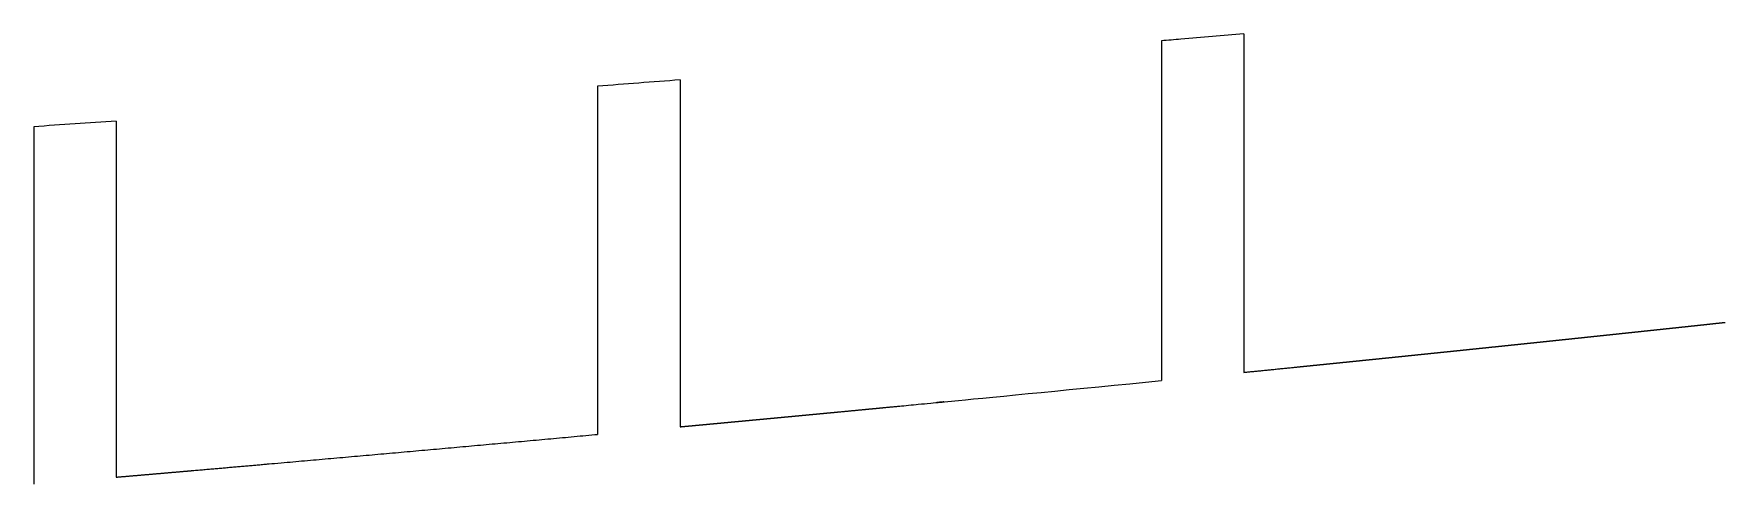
# Model space of a CAD drawing. Header units: metres. Extents: x 0 to 2032, y 0 to 115.
# Drawn here: x 1573.1 to 1651.1, y 19.5 to 40.2 of the extents above; entities that cross this region are included whole.
import ezdxf

# ---------------------------------------------------------------- set-up
doc = ezdxf.new("R2010")
doc.units = ezdxf.units.M

msp = doc.modelspace()

# ---------------------------------------------------------------- linework, layer by layer
for p, q in [((1625.1, 39.923), (1625.1, 24.25)), ((1628.9, 40.249), (1628.9, 24.629)), ((1599.1, 37.832), (1599.1, 21.768)), ((1602.9, 38.123), (1602.9, 22.119)), ((1573.1, 35.963), (1573.1, 19.471)), ((1576.9, 36.223), (1576.9, 19.796))]:
    msp.add_line(p, q)
for points, degree, knots in [([(1628.9, 40.249), (1627.933, 40.165), (1626.667, 40.057), (1625.4, 39.949), (1625.1, 39.923)], 3, [0, 0, 0, 0, 0.763172, 1, 1, 1, 1]), ([(1628.9, 24.629), (1628.925, 24.632), (1628.951, 24.634), (1628.976, 24.637), (1629.001, 24.64), (1629.026, 24.642), (1629.052, 24.645), (1629.077, 24.647), (1629.133, 24.653), (1629.164, 24.656), (1629.195, 24.659), (1629.226, 24.662), (1629.257, 24.665), (1629.288, 24.668), (1629.319, 24.671), (1629.382, 24.678), (1629.412, 24.681), (1629.442, 24.684), (1629.471, 24.687), (1629.501, 24.69), (1629.534, 24.693), (1629.573, 24.697), (1629.642, 24.704), (1629.664, 24.706), (1629.687, 24.708), (1629.709, 24.711), (1629.732, 24.713), (1629.754, 24.715), (1629.777, 24.718), (1629.858, 24.726), (1629.888, 24.729), (1629.908, 24.731), (1629.929, 24.733), (1629.956, 24.736), (1629.99, 24.739), (1630.024, 24.742), (1630.086, 24.749), (1630.125, 24.753), (1630.164, 24.757), (1630.204, 24.761), (1630.243, 24.765), (1630.282, 24.768), (1630.322, 24.772), (1630.409, 24.781), (1630.456, 24.786), (1630.504, 24.791), (1630.552, 24.796), (1630.6, 24.8), (1630.647, 24.805), (1630.695, 24.81), (1630.765, 24.817), (1630.788, 24.819), (1630.81, 24.822), (1630.833, 24.824), (1630.855, 24.826), (1630.878, 24.829), (1630.9, 24.831), (1630.942, 24.835), (1630.962, 24.837), (1630.981, 24.839), (1631.001, 24.841), (1631.021, 24.843), (1631.04, 24.845), (1631.06, 24.847), (1631.099, 24.851), (1631.119, 24.853), (1631.139, 24.855), (1631.158, 24.857), (1631.178, 24.859), (1631.197, 24.861), (1631.217, 24.863), (1631.292, 24.87), (1631.317, 24.873), (1631.34, 24.875), (1631.375, 24.879), (1631.425, 24.884), (1631.481, 24.89), (1631.525, 24.894), (1631.542, 24.896), (1631.583, 24.9), (1631.635, 24.905), (1631.686, 24.91), (1631.73, 24.915), (1631.766, 24.918), (1631.794, 24.921), (1631.842, 24.926), (1631.865, 24.928), (1631.887, 24.931), (1631.91, 24.933), (1631.932, 24.935), (1631.955, 24.937), (1631.977, 24.94), (1632.03, 24.945), (1632.061, 24.948), (1632.092, 24.951), (1632.123, 24.955), (1632.154, 24.958), (1632.184, 24.961), (1632.215, 24.964), (1632.28, 24.97), (1632.313, 24.974), (1632.347, 24.977), (1632.38, 24.981), (1632.414, 24.984), (1632.448, 24.988), (1632.481, 24.991), (1632.535, 24.996), (1632.554, 24.998), (1632.574, 25), (1632.593, 25.002), (1632.613, 25.004), (1632.633, 25.006), (1632.652, 25.008), (1632.71, 25.014), (1632.733, 25.016), (1632.756, 25.019), (1632.787, 25.022), (1632.829, 25.026), (1632.876, 25.031), (1632.919, 25.035), (1632.971, 25.041), (1633.002, 25.044), (1633.033, 25.047), (1633.064, 25.05), (1633.095, 25.053), (1633.125, 25.056), (1633.156, 25.059), (1633.209, 25.065), (1633.232, 25.067), (1633.254, 25.069), (1633.276, 25.072), (1633.299, 25.074), (1633.321, 25.076), (1633.344, 25.079), (1633.404, 25.085), (1633.427, 25.087), (1633.45, 25.089), (1633.481, 25.093), (1633.523, 25.097), (1633.57, 25.102), (1633.613, 25.106), (1633.665, 25.111), (1633.696, 25.114), (1633.727, 25.118), (1633.758, 25.121), (1633.788, 25.124), (1633.819, 25.127), (1633.85, 25.13), (1633.897, 25.135), (1633.914, 25.137), (1633.931, 25.138), (1633.948, 25.14), (1633.965, 25.142), (1633.981, 25.144), (1633.998, 25.145), (1634.043, 25.15), (1634.071, 25.153), (1634.099, 25.156), (1634.127, 25.158), (1634.155, 25.161), (1634.183, 25.164), (1634.211, 25.167), (1634.272, 25.173), (1634.306, 25.177), (1634.339, 25.18), (1634.373, 25.183), (1634.406, 25.187), (1634.44, 25.19), (1634.473, 25.194), (1634.526, 25.199), (1634.546, 25.201), (1634.566, 25.203), (1634.585, 25.205), (1634.605, 25.207), (1634.624, 25.209), (1634.644, 25.211), (1634.697, 25.217), (1634.73, 25.22), (1634.764, 25.223), (1634.797, 25.227), (1634.831, 25.23), (1634.864, 25.234), (1634.898, 25.237), (1634.956, 25.243), (1634.989, 25.246), (1635.026, 25.25), (1635.066, 25.254), (1635.105, 25.258), (1635.142, 25.262), (1635.175, 25.265), (1635.219, 25.27), (1635.239, 25.272), (1635.258, 25.274), (1635.278, 25.276), (1635.297, 25.278), (1635.317, 25.28), (1635.336, 25.282), (1635.387, 25.287), (1635.417, 25.29), (1635.448, 25.293), (1635.479, 25.297), (1635.509, 25.3), (1635.54, 25.303), (1635.571, 25.306), (1635.663, 25.315), (1635.695, 25.319), (1635.718, 25.321), (1635.741, 25.323), (1635.771, 25.327), (1635.808, 25.33), (1635.845, 25.334), (1635.911, 25.341), (1635.953, 25.345), (1635.995, 25.35), (1636.037, 25.354), (1636.079, 25.358), (1636.12, 25.362), (1636.162, 25.367), (1636.224, 25.373), (1636.243, 25.375), (1636.263, 25.377), (1636.282, 25.379), (1636.302, 25.381), (1636.321, 25.383), (1636.341, 25.385), (1636.385, 25.39), (1636.41, 25.392), (1636.435, 25.395), (1636.461, 25.397), (1636.486, 25.4), (1636.511, 25.402), (1636.536, 25.405), (1636.58, 25.41), (1636.6, 25.412), (1636.619, 25.414), (1636.639, 25.416), (1636.658, 25.418), (1636.678, 25.42), (1636.697, 25.422), (1636.748, 25.427), (1636.778, 25.43), (1636.809, 25.433), (1636.84, 25.436), (1636.87, 25.439), (1636.901, 25.443), (1636.932, 25.446), (1636.993, 25.452), (1637.023, 25.455), (1637.054, 25.458), (1637.085, 25.462), (1637.115, 25.465), (1637.146, 25.468), (1637.177, 25.471), (1637.23, 25.476), (1637.252, 25.479), (1637.274, 25.481), (1637.296, 25.483), (1637.319, 25.486), (1637.341, 25.488), (1637.363, 25.49), (1637.416, 25.496), (1637.447, 25.499), (1637.477, 25.502), (1637.508, 25.505), (1637.539, 25.508), (1637.569, 25.511), (1637.6, 25.515), (1637.655, 25.52), (1637.688, 25.524), (1637.725, 25.527), (1637.764, 25.532), (1637.804, 25.536), (1637.841, 25.539), (1637.873, 25.543), (1637.914, 25.547), (1637.931, 25.549), (1637.948, 25.551), (1637.965, 25.552), (1637.981, 25.554), (1637.998, 25.556), (1638.015, 25.557), (1638.059, 25.562), (1638.087, 25.565), (1638.115, 25.568), (1638.143, 25.571), (1638.17, 25.574), (1638.198, 25.576), (1638.226, 25.579), (1638.284, 25.585), (1638.315, 25.588), (1638.346, 25.592), (1638.376, 25.595), (1638.407, 25.598), (1638.437, 25.601), (1638.468, 25.604), (1638.521, 25.61), (1638.543, 25.612), (1638.565, 25.614), (1638.588, 25.617), (1638.61, 25.619), (1638.632, 25.621), (1638.654, 25.624), (1638.695, 25.628), (1638.738, 25.632), (1638.78, 25.637), (1638.81, 25.64), (1638.826, 25.641), (1638.84, 25.643), (1638.874, 25.646), (1638.998, 25.659), (1639.024, 25.662), (1639.052, 25.665), (1639.087, 25.668), (1639.129, 25.673), (1639.174, 25.677), (1639.213, 25.681), (1639.257, 25.686), (1639.282, 25.689), (1639.307, 25.691), (1639.332, 25.694), (1639.357, 25.696), (1639.382, 25.699), (1639.407, 25.702), (1639.463, 25.707), (1639.494, 25.71), (1639.524, 25.714), (1639.555, 25.717), (1639.585, 25.72), (1639.616, 25.723), (1639.646, 25.726), (1639.713, 25.733), (1639.749, 25.737), (1639.785, 25.741), (1639.821, 25.744), (1639.857, 25.748), (1639.893, 25.752), (1639.929, 25.756), (1639.982, 25.761), (1639.999, 25.763), (1640.016, 25.765), (1640.032, 25.766), (1640.049, 25.768), (1640.065, 25.77), (1640.082, 25.772), (1640.127, 25.776), (1640.154, 25.779), (1640.182, 25.782), (1640.21, 25.785), (1640.238, 25.788), (1640.265, 25.791), (1640.293, 25.794), (1640.351, 25.8), (1640.382, 25.803), (1640.412, 25.806), (1640.443, 25.809), (1640.473, 25.812), (1640.504, 25.815), (1640.534, 25.819), (1640.584, 25.824), (1640.604, 25.826), (1640.623, 25.828), (1640.643, 25.83), (1640.662, 25.832), (1640.681, 25.834), (1640.701, 25.836), (1640.748, 25.841), (1640.776, 25.844), (1640.803, 25.847), (1640.831, 25.85), (1640.859, 25.852), (1640.887, 25.855), (1640.914, 25.858), (1640.973, 25.864), (1641.003, 25.867), (1641.034, 25.871), (1641.064, 25.874), (1641.094, 25.877), (1641.125, 25.88), (1641.155, 25.883), (1641.205, 25.889), (1641.225, 25.891), (1641.244, 25.893), (1641.264, 25.895), (1641.283, 25.897), (1641.302, 25.899), (1641.322, 25.901), (1641.36, 25.905), (1641.393, 25.908), (1641.432, 25.912), (1641.47, 25.916), (1641.504, 25.92), (1641.533, 25.923), (1641.559, 25.925), (1641.615, 25.931), (1641.646, 25.934), (1641.676, 25.938), (1641.707, 25.941), (1641.737, 25.944), (1641.768, 25.947), (1641.798, 25.95), (1641.854, 25.956), (1641.879, 25.959), (1641.903, 25.961), (1641.928, 25.964), (1641.953, 25.967), (1641.978, 25.969), (1642.003, 25.972), (1642.079, 25.98), (1642.124, 25.984), (1642.163, 25.988), (1642.197, 25.992), (1642.227, 25.995), (1642.256, 25.998), (1642.285, 26.001), (1642.348, 26.008), (1642.374, 26.011), (1642.402, 26.014), (1642.437, 26.017), (1642.479, 26.022), (1642.523, 26.026), (1642.562, 26.03), (1642.604, 26.035), (1642.626, 26.037), (1642.648, 26.039), (1642.67, 26.042), (1642.692, 26.044), (1642.714, 26.046), (1642.736, 26.049), (1642.786, 26.054), (1642.814, 26.057), (1642.842, 26.06), (1642.869, 26.062), (1642.897, 26.065), (1642.925, 26.068), (1642.952, 26.071), (1643.01, 26.077), (1643.041, 26.08), (1643.071, 26.084), (1643.102, 26.087), (1643.132, 26.09), (1643.162, 26.093), (1643.193, 26.096), (1643.245, 26.102), (1643.267, 26.104), (1643.29, 26.107), (1643.312, 26.109), (1643.334, 26.111), (1643.356, 26.114), (1643.378, 26.116), (1643.432, 26.122), (1643.462, 26.125), (1643.491, 26.128), (1643.519, 26.131), (1643.549, 26.134), (1643.582, 26.137), (1643.619, 26.141), (1643.71, 26.151), (1643.728, 26.153), (1643.743, 26.154), (1643.769, 26.157), (1643.813, 26.162), (1643.868, 26.167), (1643.923, 26.173), (1643.972, 26.178), (1643.991, 26.18), (1644.011, 26.182), (1644.03, 26.184), (1644.049, 26.186), (1644.069, 26.188), (1644.088, 26.19), (1644.138, 26.196), (1644.168, 26.199), (1644.198, 26.202), (1644.229, 26.205), (1644.259, 26.209), (1644.29, 26.212), (1644.32, 26.215), (1644.381, 26.221), (1644.411, 26.224), (1644.441, 26.228), (1644.472, 26.231), (1644.502, 26.234), (1644.532, 26.237), (1644.563, 26.24), (1644.615, 26.246), (1644.637, 26.248), (1644.659, 26.251), (1644.681, 26.253), (1644.704, 26.255), (1644.726, 26.258), (1644.748, 26.26), (1644.791, 26.265), (1644.829, 26.269), (1644.871, 26.273), (1644.911, 26.277), (1644.946, 26.281), (1644.976, 26.284), (1645.009, 26.288), (1645.117, 26.299), (1645.149, 26.302), (1645.171, 26.305), (1645.194, 26.307), (1645.224, 26.31), (1645.261, 26.314), (1645.297, 26.318), (1645.343, 26.323), (1645.365, 26.325), (1645.387, 26.328), (1645.41, 26.33), (1645.432, 26.332), (1645.454, 26.334), (1645.476, 26.337), (1645.528, 26.342), (1645.558, 26.346), (1645.589, 26.349), (1645.619, 26.352), (1645.649, 26.355), (1645.68, 26.358), (1645.71, 26.362), (1645.779, 26.369), (1645.817, 26.373), (1645.856, 26.377), (1645.895, 26.381), (1645.933, 26.385), (1645.972, 26.389), (1646.01, 26.393), (1646.065, 26.399), (1646.082, 26.401), (1646.098, 26.403), (1646.115, 26.404), (1646.131, 26.406), (1646.148, 26.408), (1646.165, 26.41), (1646.211, 26.415), (1646.242, 26.418), (1646.272, 26.421), (1646.302, 26.424), (1646.332, 26.428), (1646.363, 26.431), (1646.393, 26.434), (1646.454, 26.44), (1646.484, 26.444), (1646.514, 26.447), (1646.544, 26.45), (1646.575, 26.453), (1646.605, 26.456), (1646.635, 26.46), (1646.685, 26.465), (1646.704, 26.467), (1646.723, 26.469), (1646.743, 26.471), (1646.762, 26.473), (1646.781, 26.475), (1646.8, 26.477), (1646.855, 26.483), (1646.891, 26.487), (1646.927, 26.491), (1646.963, 26.494), (1646.999, 26.498), (1647.034, 26.502), (1647.07, 26.506), (1647.13, 26.512), (1647.162, 26.516), (1647.199, 26.519), (1647.238, 26.524), (1647.277, 26.528), (1647.314, 26.532), (1647.345, 26.535), (1647.392, 26.54), (1647.414, 26.542), (1647.436, 26.545), (1647.458, 26.547), (1647.48, 26.549), (1647.502, 26.552), (1647.524, 26.554), (1647.57, 26.559), (1647.614, 26.564), (1647.663, 26.569), (1647.708, 26.574), (1647.746, 26.578), (1647.774, 26.581), (1647.8, 26.583), (1647.862, 26.59), (1647.892, 26.593), (1647.922, 26.596), (1647.953, 26.6), (1647.983, 26.603), (1648.013, 26.606), (1648.043, 26.609), (1648.098, 26.615), (1648.123, 26.618), (1648.148, 26.62), (1648.172, 26.623), (1648.197, 26.626), (1648.222, 26.628), (1648.246, 26.631), (1648.299, 26.637), (1648.326, 26.639), (1648.354, 26.642), (1648.381, 26.645), (1648.408, 26.648), (1648.436, 26.651), (1648.463, 26.654), (1648.528, 26.661), (1648.552, 26.664), (1648.575, 26.666), (1648.603, 26.669), (1648.64, 26.673), (1648.682, 26.677), (1648.724, 26.682), (1648.793, 26.689), (1648.831, 26.693), (1648.87, 26.697), (1648.908, 26.702), (1648.946, 26.706), (1648.985, 26.71), (1649.023, 26.714), (1649.081, 26.72), (1649.1, 26.722), (1649.119, 26.724), (1649.139, 26.726), (1649.158, 26.728), (1649.177, 26.73), (1649.196, 26.732), (1649.237, 26.737), (1649.259, 26.739), (1649.281, 26.741), (1649.303, 26.744), (1649.325, 26.746), (1649.347, 26.748), (1649.369, 26.751), (1649.407, 26.755), (1649.424, 26.757), (1649.44, 26.758), (1649.457, 26.76), (1649.473, 26.762), (1649.49, 26.764), (1649.506, 26.766), (1649.55, 26.77), (1649.577, 26.773), (1649.605, 26.776), (1649.632, 26.779), (1649.66, 26.782), (1649.687, 26.785), (1649.714, 26.788), (1649.763, 26.793), (1649.805, 26.797), (1649.852, 26.803), (1649.892, 26.807), (1649.923, 26.81), (1649.945, 26.813), (1649.968, 26.815), (1650.027, 26.821), (1650.049, 26.824), (1650.071, 26.826), (1650.093, 26.828), (1650.115, 26.831), (1650.136, 26.833), (1650.158, 26.835), (1650.187, 26.839), (1650.235, 26.844), (1650.294, 26.85), (1650.346, 26.856), (1650.385, 26.86), (1650.41, 26.862), (1650.433, 26.865), (1650.495, 26.872), (1650.525, 26.875), (1650.556, 26.878), (1650.586, 26.881), (1650.616, 26.885), (1650.646, 26.888), (1650.676, 26.891), (1650.731, 26.897), (1650.755, 26.9), (1650.78, 26.902), (1650.805, 26.905), (1650.829, 26.907), (1650.854, 26.91), (1650.879, 26.913), (1650.928, 26.918), (1650.952, 26.921), (1650.977, 26.923), (1651.002, 26.926), (1651.026, 26.929), (1651.051, 26.931), (1651.075, 26.934), (1651.1, 26.937)], 8, [0, 0, 0, 0, 0, 0, 0, 0, 0, 0.000151, 0.000151, 0.000151, 0.000151, 0.000151, 0.000151, 0.000151, 0.000336, 0.000336, 0.000336, 0.000336, 0.000336, 0.000336, 0.000336, 0.000532, 0.000532, 0.000532, 0.000532, 0.000532, 0.000532, 0.000532, 0.000626, 0.000626, 0.000626, 0.000626, 0.000626, 0.000626, 0.000626, 0.000869, 0.000869, 0.000869, 0.000869, 0.000869, 0.000869, 0.000869, 0.001298, 0.001298, 0.001298, 0.001298, 0.001298, 0.001298, 0.001298, 0.001819, 0.001819, 0.001819, 0.001819, 0.001819, 0.001819, 0.001819, 0.002064, 0.002064, 0.002064, 0.002064, 0.002064, 0.002064, 0.002064, 0.002278, 0.002278, 0.002278, 0.002278, 0.002278, 0.002278, 0.002278, 0.002493, 0.002493, 0.002493, 0.002493, 0.002493, 0.002493, 0.002493, 0.003097, 0.003097, 0.003097, 0.003097, 0.003097, 0.003097, 0.003097, 0.005692, 0.005692, 0.005692, 0.005692, 0.005692, 0.005692, 0.005692, 0.007907, 0.007907, 0.007907, 0.007907, 0.007907, 0.007907, 0.007907, 0.010952, 0.010952, 0.010952, 0.010952, 0.010952, 0.010952, 0.010952, 0.014273, 0.014273, 0.014273, 0.014273, 0.014273, 0.014273, 0.014273, 0.01621, 0.01621, 0.01621, 0.01621, 0.01621, 0.01621, 0.01621, 0.019943, 0.019943, 0.019943, 0.019943, 0.019943, 0.019943, 0.019943, 0.025382, 0.025382, 0.025382, 0.025382, 0.025382, 0.025382, 0.025382, 0.029337, 0.029337, 0.029337, 0.029337, 0.029337, 0.029337, 0.029337, 0.036007, 0.036007, 0.036007, 0.036007, 0.036007, 0.036007, 0.036007, 0.045724, 0.045724, 0.045724, 0.045724, 0.045724, 0.045724, 0.045724, 0.051023, 0.051023, 0.051023, 0.051023, 0.051023, 0.051023, 0.051023, 0.059854, 0.059854, 0.059854, 0.059854, 0.059854, 0.059854, 0.059854, 0.07045, 0.07045, 0.07045, 0.07045, 0.07045, 0.07045, 0.07045, 0.076629, 0.076629, 0.076629, 0.076629, 0.076629, 0.076629, 0.076629, 0.087222, 0.087222, 0.087222, 0.087222, 0.087222, 0.087222, 0.087222, 0.095062, 0.095062, 0.095062, 0.095062, 0.095062, 0.095062, 0.095062, 0.10124, 0.10124, 0.10124, 0.10124, 0.10124, 0.10124, 0.10124, 0.110948, 0.110948, 0.110948, 0.110948, 0.110948, 0.110948, 0.110948, 0.13029, 0.13029, 0.13029, 0.13029, 0.13029, 0.13029, 0.13029, 0.162898, 0.162898, 0.162898, 0.162898, 0.162898, 0.162898, 0.162898, 0.178111, 0.178111, 0.178111, 0.178111, 0.178111, 0.178111, 0.178111, 0.197669, 0.197669, 0.197669, 0.197669, 0.197669, 0.197669, 0.197669, 0.212879, 0.212879, 0.212879, 0.212879, 0.212879, 0.212879, 0.212879, 0.236777, 0.236777, 0.236777, 0.236777, 0.236777, 0.236777, 0.236777, 0.260672, 0.260672, 0.260672, 0.260672, 0.260672, 0.260672, 0.260672, 0.278048, 0.278048, 0.278048, 0.278048, 0.278048, 0.278048, 0.278048, 0.301938, 0.301938, 0.301938, 0.301938, 0.301938, 0.301938, 0.301938, 0.321232, 0.321232, 0.321232, 0.321232, 0.321232, 0.321232, 0.321232, 0.334263, 0.334263, 0.334263, 0.334263, 0.334263, 0.334263, 0.334263, 0.355982, 0.355982, 0.355982, 0.355982, 0.355982, 0.355982, 0.355982, 0.379873, 0.379873, 0.379873, 0.379873, 0.379873, 0.379873, 0.379873, 0.397246, 0.397246, 0.397246, 0.397246, 0.397246, 0.397246, 0.397246, 0.411996, 0.411996, 0.411996, 0.411996, 0.411996, 0.411996, 0.411996, 0.417143, 0.417143, 0.417143, 0.417143, 0.417143, 0.417143, 0.417143, 0.423727, 0.423727, 0.423727, 0.423727, 0.423727, 0.423727, 0.423727, 0.43177, 0.43177, 0.43177, 0.43177, 0.43177, 0.43177, 0.43177, 0.441274, 0.441274, 0.441274, 0.441274, 0.441274, 0.441274, 0.441274, 0.445658, 0.445658, 0.445658, 0.445658, 0.445658, 0.445658, 0.445658, 0.452966, 0.452966, 0.452966, 0.452966, 0.452966, 0.452966, 0.452966, 0.461004, 0.461004, 0.461004, 0.461004, 0.461004, 0.461004, 0.461004, 0.466117, 0.466117, 0.466117, 0.466117, 0.466117, 0.466117, 0.466117, 0.473421, 0.473421, 0.473421, 0.473421, 0.473421, 0.473421, 0.473421, 0.481456, 0.481456, 0.481456, 0.481456, 0.481456, 0.481456, 0.481456, 0.486569, 0.486569, 0.486569, 0.486569, 0.486569, 0.486569, 0.486569, 0.491406, 0.491406, 0.491406, 0.491406, 0.491406, 0.491406, 0.491406, 0.497102, 0.497102, 0.497102, 0.497102, 0.497102, 0.497102, 0.497102, 0.501761, 0.501761, 0.501761, 0.501761, 0.501761, 0.501761, 0.501761, 0.511316, 0.511316, 0.511316, 0.511316, 0.511316, 0.511316, 0.511316, 0.521012, 0.521012, 0.521012, 0.521012, 0.521012, 0.521012, 0.521012, 0.532035, 0.532035, 0.532035, 0.532035, 0.532035, 0.532035, 0.532035, 0.545812, 0.545812, 0.545812, 0.545812, 0.545812, 0.545812, 0.545812, 0.560967, 0.560967, 0.560967, 0.560967, 0.560967, 0.560967, 0.560967, 0.571987, 0.571987, 0.571987, 0.571987, 0.571987, 0.571987, 0.571987, 0.588003, 0.588003, 0.588003, 0.588003, 0.588003, 0.588003, 0.588003, 0.603601, 0.603601, 0.603601, 0.603601, 0.603601, 0.603601, 0.603601, 0.613735, 0.613735, 0.613735, 0.613735, 0.613735, 0.613735, 0.613735, 0.629661, 0.629661, 0.629661, 0.629661, 0.629661, 0.629661, 0.629661, 0.645587, 0.645587, 0.645587, 0.645587, 0.645587, 0.645587, 0.645587, 0.657168, 0.657168, 0.657168, 0.657168, 0.657168, 0.657168, 0.657168, 0.668339, 0.668339, 0.668339, 0.668339, 0.668339, 0.668339, 0.668339, 0.682535, 0.682535, 0.682535, 0.682535, 0.682535, 0.682535, 0.682535, 0.695299, 0.695299, 0.695299, 0.695299, 0.695299, 0.695299, 0.695299, 0.712845, 0.712845, 0.712845, 0.712845, 0.712845, 0.712845, 0.712845, 0.73517, 0.73517, 0.73517, 0.73517, 0.73517, 0.73517, 0.73517, 0.744735, 0.744735, 0.744735, 0.744735, 0.744735, 0.744735, 0.744735, 0.762269, 0.762269, 0.762269, 0.762269, 0.762269, 0.762269, 0.762269, 0.779801, 0.779801, 0.779801, 0.779801, 0.779801, 0.779801, 0.779801, 0.790958, 0.790958, 0.790958, 0.790958, 0.790958, 0.790958, 0.790958, 0.811673, 0.811673, 0.811673, 0.811673, 0.811673, 0.811673, 0.811673, 0.825827, 0.825827, 0.825827, 0.825827, 0.825827, 0.825827, 0.825827, 0.838572, 0.838572, 0.838572, 0.838572, 0.838572, 0.838572, 0.838572, 0.852605, 0.852605, 0.852605, 0.852605, 0.852605, 0.852605, 0.852605, 0.866046, 0.866046, 0.866046, 0.866046, 0.866046, 0.866046, 0.866046, 0.877042, 0.877042, 0.877042, 0.877042, 0.877042, 0.877042, 0.877042, 0.889257, 0.889257, 0.889257, 0.889257, 0.889257, 0.889257, 0.889257, 0.905847, 0.905847, 0.905847, 0.905847, 0.905847, 0.905847, 0.905847, 0.927103, 0.927103, 0.927103, 0.927103, 0.927103, 0.927103, 0.927103, 0.937729, 0.937729, 0.937729, 0.937729, 0.937729, 0.937729, 0.937729, 0.949872, 0.949872, 0.949872, 0.949872, 0.949872, 0.949872, 0.949872, 0.958978, 0.958978, 0.958978, 0.958978, 0.958978, 0.958978, 0.958978, 0.974152, 0.974152, 0.974152, 0.974152, 0.974152, 0.974152, 0.974152, 0.985607, 0.985607, 0.985607, 0.985607, 0.985607, 0.985607, 0.985607, 0.992398, 0.992398, 0.992398, 0.992398, 0.992398, 0.992398, 0.992398, 0.994613, 0.994613, 0.994613, 0.994613, 0.994613, 0.994613, 0.994613, 0.996657, 0.996657, 0.996657, 0.996657, 0.996657, 0.996657, 0.996657, 0.99833, 0.99833, 0.99833, 0.99833, 0.99833, 0.99833, 0.99833, 1, 1, 1, 1, 1, 1, 1, 1, 1]), ([(1602.9, 22.119), (1602.922, 22.121), (1602.945, 22.123), (1602.967, 22.125), (1602.989, 22.127), (1603.012, 22.13), (1603.034, 22.132), (1603.057, 22.134), (1603.11, 22.139), (1603.141, 22.141), (1603.172, 22.144), (1603.202, 22.147), (1603.233, 22.15), (1603.264, 22.153), (1603.295, 22.156), (1603.341, 22.16), (1603.402, 22.166), (1603.469, 22.172), (1603.517, 22.176), (1603.539, 22.179), (1603.546, 22.179), (1603.565, 22.181), (1603.663, 22.19), (1603.685, 22.192), (1603.707, 22.194), (1603.73, 22.196), (1603.752, 22.198), (1603.775, 22.2), (1603.797, 22.203), (1603.848, 22.207), (1603.876, 22.21), (1603.904, 22.212), (1603.932, 22.215), (1603.96, 22.218), (1603.988, 22.22), (1604.016, 22.223), (1604.064, 22.227), (1604.103, 22.231), (1604.148, 22.235), (1604.19, 22.239), (1604.226, 22.242), (1604.254, 22.245), (1604.281, 22.248), (1604.338, 22.253), (1604.364, 22.255), (1604.389, 22.258), (1604.414, 22.26), (1604.439, 22.262), (1604.464, 22.265), (1604.49, 22.267), (1604.551, 22.273), (1604.588, 22.276), (1604.624, 22.28), (1604.661, 22.283), (1604.697, 22.286), (1604.734, 22.29), (1604.77, 22.293), (1604.846, 22.3), (1604.885, 22.304), (1604.924, 22.308), (1604.963, 22.311), (1605.002, 22.315), (1605.042, 22.319), (1605.081, 22.322), (1605.14, 22.328), (1605.159, 22.33), (1605.179, 22.331), (1605.199, 22.333), (1605.218, 22.335), (1605.238, 22.337), (1605.257, 22.339), (1605.311, 22.344), (1605.344, 22.347), (1605.378, 22.35), (1605.411, 22.353), (1605.445, 22.356), (1605.479, 22.359), (1605.512, 22.363), (1605.577, 22.369), (1605.607, 22.371), (1605.638, 22.374), (1605.669, 22.377), (1605.7, 22.38), (1605.731, 22.383), (1605.761, 22.386), (1605.812, 22.391), (1605.831, 22.392), (1605.851, 22.394), (1605.871, 22.396), (1605.89, 22.398), (1605.91, 22.4), (1605.929, 22.402), (1605.969, 22.405), (1606.008, 22.409), (1606.053, 22.413), (1606.095, 22.417), (1606.13, 22.42), (1606.159, 22.423), (1606.185, 22.426), (1606.248, 22.432), (1606.279, 22.434), (1606.31, 22.437), (1606.341, 22.44), (1606.371, 22.443), (1606.402, 22.446), (1606.433, 22.449), (1606.483, 22.454), (1606.503, 22.455), (1606.522, 22.457), (1606.542, 22.459), (1606.562, 22.461), (1606.581, 22.463), (1606.601, 22.465), (1606.666, 22.471), (1606.684, 22.472), (1606.699, 22.474), (1606.726, 22.476), (1606.769, 22.48), (1606.826, 22.486), (1606.881, 22.491), (1606.942, 22.497), (1606.973, 22.5), (1607.003, 22.502), (1607.034, 22.505), (1607.065, 22.508), (1607.096, 22.511), (1607.126, 22.514), (1607.177, 22.519), (1607.196, 22.521), (1607.216, 22.522), (1607.235, 22.524), (1607.255, 22.526), (1607.275, 22.528), (1607.294, 22.53), (1607.342, 22.534), (1607.37, 22.537), (1607.398, 22.539), (1607.425, 22.542), (1607.453, 22.545), (1607.481, 22.547), (1607.509, 22.55), (1607.568, 22.556), (1607.599, 22.558), (1607.629, 22.561), (1607.66, 22.564), (1607.691, 22.567), (1607.722, 22.57), (1607.752, 22.573), (1607.811, 22.578), (1607.839, 22.581), (1607.867, 22.584), (1607.895, 22.586), (1607.923, 22.589), (1607.951, 22.592), (1607.979, 22.594), (1608.037, 22.6), (1608.068, 22.603), (1608.099, 22.606), (1608.129, 22.608), (1608.16, 22.611), (1608.191, 22.614), (1608.222, 22.617), (1608.266, 22.621), (1608.311, 22.626), (1608.362, 22.63), (1608.404, 22.634), (1608.432, 22.637), (1608.452, 22.639), (1608.48, 22.641), (1608.562, 22.649), (1608.582, 22.651), (1608.601, 22.653), (1608.621, 22.655), (1608.64, 22.657), (1608.66, 22.658), (1608.679, 22.66), (1608.73, 22.665), (1608.76, 22.668), (1608.791, 22.671), (1608.822, 22.674), (1608.852, 22.677), (1608.883, 22.68), (1608.914, 22.682), (1608.975, 22.688), (1609.006, 22.691), (1609.037, 22.694), (1609.067, 22.697), (1609.098, 22.7), (1609.129, 22.703), (1609.159, 22.706), (1609.21, 22.71), (1609.229, 22.712), (1609.249, 22.714), (1609.268, 22.716), (1609.288, 22.718), (1609.307, 22.72), (1609.327, 22.722), (1609.38, 22.727), (1609.413, 22.73), (1609.447, 22.733), (1609.48, 22.736), (1609.514, 22.739), (1609.547, 22.742), (1609.58, 22.746), (1609.644, 22.752), (1609.687, 22.756), (1609.731, 22.76), (1609.768, 22.763), (1609.796, 22.766), (1609.819, 22.768), (1609.844, 22.77), (1609.901, 22.776), (1609.921, 22.778), (1609.94, 22.78), (1609.96, 22.781), (1609.979, 22.783), (1609.999, 22.785), (1610.018, 22.787), (1610.057, 22.791), (1610.099, 22.795), (1610.142, 22.799), (1610.172, 22.802), (1610.188, 22.803), (1610.201, 22.804), (1610.235, 22.808), (1610.358, 22.819), (1610.389, 22.822), (1610.419, 22.825), (1610.45, 22.828), (1610.481, 22.831), (1610.511, 22.834), (1610.542, 22.837), (1610.592, 22.841), (1610.612, 22.843), (1610.631, 22.845), (1610.651, 22.847), (1610.67, 22.849), (1610.69, 22.851), (1610.709, 22.853), (1610.762, 22.858), (1610.795, 22.861), (1610.829, 22.864), (1610.862, 22.867), (1610.896, 22.87), (1610.929, 22.873), (1610.963, 22.877), (1611.036, 22.884), (1611.076, 22.887), (1611.116, 22.891), (1611.154, 22.895), (1611.192, 22.899), (1611.227, 22.902), (1611.259, 22.905), (1611.33, 22.912), (1611.374, 22.916), (1611.419, 22.92), (1611.464, 22.924), (1611.508, 22.929), (1611.553, 22.933), (1611.597, 22.937), (1611.664, 22.943), (1611.686, 22.946), (1611.708, 22.948), (1611.731, 22.95), (1611.753, 22.952), (1611.775, 22.954), (1611.797, 22.956), (1611.839, 22.96), (1611.859, 22.962), (1611.878, 22.964), (1611.898, 22.966), (1611.917, 22.968), (1611.937, 22.969), (1611.956, 22.971), (1611.992, 22.975), (1612.009, 22.976), (1612.026, 22.978), (1612.042, 22.98), (1612.059, 22.981), (1612.076, 22.983), (1612.092, 22.984), (1612.134, 22.988), (1612.17, 22.992), (1612.207, 22.995), (1612.237, 22.998), (1612.26, 23), (1612.282, 23.002), (1612.315, 23.006), (1612.404, 23.014), (1612.432, 23.017), (1612.459, 23.019), (1612.487, 23.022), (1612.515, 23.025), (1612.543, 23.027), (1612.571, 23.03), (1612.618, 23.034), (1612.637, 23.036), (1612.657, 23.038), (1612.676, 23.04), (1612.696, 23.042), (1612.715, 23.044), (1612.735, 23.046), (1612.79, 23.051), (1612.826, 23.054), (1612.862, 23.058), (1612.898, 23.061), (1612.935, 23.065), (1612.971, 23.068), (1613.007, 23.072), (1613.055, 23.076), (1613.112, 23.082), (1613.173, 23.088), (1613.217, 23.092), (1613.237, 23.094), (1613.246, 23.095), (1613.276, 23.097), (1613.396, 23.109), (1613.415, 23.111), (1613.435, 23.113), (1613.454, 23.114), (1613.474, 23.116), (1613.493, 23.118), (1613.512, 23.12), (1613.562, 23.125), (1613.593, 23.128), (1613.623, 23.131), (1613.654, 23.134), (1613.685, 23.137), (1613.715, 23.14), (1613.746, 23.142), (1613.837, 23.151), (1613.87, 23.154), (1613.892, 23.156), (1613.915, 23.159), (1613.945, 23.162), (1613.981, 23.165), (1614.018, 23.169), (1614.062, 23.173), (1614.082, 23.175), (1614.101, 23.177), (1614.12, 23.178), (1614.14, 23.18), (1614.159, 23.182), (1614.179, 23.184), (1614.229, 23.189), (1614.259, 23.192), (1614.29, 23.195), (1614.32, 23.198), (1614.351, 23.201), (1614.381, 23.203), (1614.412, 23.206), (1614.473, 23.212), (1614.503, 23.215), (1614.534, 23.218), (1614.564, 23.221), (1614.595, 23.224), (1614.625, 23.227), (1614.656, 23.23), (1614.709, 23.235), (1614.731, 23.237), (1614.753, 23.239), (1614.775, 23.241), (1614.797, 23.243), (1614.819, 23.246), (1614.842, 23.248), (1614.9, 23.253), (1614.936, 23.257), (1614.972, 23.26), (1615.008, 23.264), (1615.044, 23.267), (1615.08, 23.271), (1615.116, 23.274), (1615.187, 23.281), (1615.215, 23.284), (1615.242, 23.286), (1615.269, 23.289), (1615.299, 23.292), (1615.333, 23.295), (1615.377, 23.299), (1615.465, 23.308), (1615.49, 23.31), (1615.515, 23.313), (1615.54, 23.315), (1615.565, 23.317), (1615.59, 23.32), (1615.615, 23.322), (1615.668, 23.327), (1615.695, 23.33), (1615.723, 23.333), (1615.751, 23.335), (1615.778, 23.338), (1615.806, 23.341), (1615.834, 23.343), (1615.895, 23.349), (1615.928, 23.352), (1615.961, 23.356), (1615.995, 23.359), (1616.028, 23.362), (1616.061, 23.365), (1616.094, 23.368), (1616.15, 23.374), (1616.172, 23.376), (1616.194, 23.378), (1616.216, 23.38), (1616.238, 23.382), (1616.26, 23.385), (1616.283, 23.387), (1616.311, 23.389), (1616.359, 23.394), (1616.416, 23.4), (1616.466, 23.404), (1616.502, 23.408), (1616.529, 23.41), (1616.559, 23.413), (1616.645, 23.422), (1616.687, 23.426), (1616.731, 23.43), (1616.767, 23.434), (1616.796, 23.436), (1616.819, 23.438), (1616.843, 23.441), (1616.905, 23.447), (1616.93, 23.449), (1616.955, 23.452), (1616.98, 23.454), (1617.005, 23.457), (1617.03, 23.459), (1617.055, 23.461), (1617.11, 23.467), (1617.141, 23.47), (1617.171, 23.473), (1617.201, 23.476), (1617.232, 23.478), (1617.262, 23.481), (1617.293, 23.484), (1617.342, 23.489), (1617.393, 23.494), (1617.45, 23.5), (1617.498, 23.504), (1617.531, 23.508), (1617.552, 23.51), (1617.572, 23.511), (1617.627, 23.517), (1617.644, 23.518), (1617.66, 23.52), (1617.677, 23.522), (1617.694, 23.523), (1617.71, 23.525), (1617.727, 23.526), (1617.771, 23.531), (1617.799, 23.533), (1617.826, 23.536), (1617.854, 23.539), (1617.882, 23.542), (1617.909, 23.544), (1617.937, 23.547), (1617.998, 23.553), (1618.031, 23.556), (1618.064, 23.559), (1618.097, 23.562), (1618.13, 23.566), (1618.163, 23.569), (1618.197, 23.572), (1618.249, 23.577), (1618.268, 23.579), (1618.288, 23.581), (1618.307, 23.583), (1618.326, 23.585), (1618.346, 23.587), (1618.365, 23.589), (1618.415, 23.593), (1618.445, 23.596), (1618.476, 23.599), (1618.506, 23.602), (1618.536, 23.605), (1618.567, 23.608), (1618.597, 23.611), (1618.663, 23.618), (1618.699, 23.621), (1618.735, 23.625), (1618.771, 23.628), (1618.807, 23.632), (1618.843, 23.635), (1618.879, 23.638), (1618.934, 23.644), (1618.953, 23.646), (1618.973, 23.648), (1618.992, 23.65), (1619.011, 23.651), (1619.031, 23.653), (1619.05, 23.655), (1619.095, 23.66), (1619.121, 23.662), (1619.15, 23.665), (1619.184, 23.668), (1619.222, 23.672), (1619.261, 23.676), (1619.294, 23.679), (1619.35, 23.684), (1619.372, 23.687), (1619.395, 23.689), (1619.426, 23.692), (1619.467, 23.696), (1619.514, 23.7), (1619.556, 23.705), (1619.596, 23.708), (1619.616, 23.71), (1619.635, 23.712), (1619.654, 23.714), (1619.674, 23.716), (1619.693, 23.718), (1619.712, 23.72), (1619.759, 23.724), (1619.787, 23.727), (1619.814, 23.73), (1619.842, 23.732), (1619.87, 23.735), (1619.897, 23.738), (1619.925, 23.741), (1619.977, 23.746), (1620.013, 23.749), (1620.049, 23.753), (1620.079, 23.756), (1620.102, 23.758), (1620.124, 23.76), (1620.157, 23.763), (1620.264, 23.774), (1620.311, 23.778), (1620.358, 23.783), (1620.404, 23.787), (1620.451, 23.792), (1620.498, 23.797), (1620.545, 23.801), (1620.614, 23.808), (1620.636, 23.81), (1620.658, 23.812), (1620.68, 23.814), (1620.702, 23.817), (1620.724, 23.819), (1620.746, 23.821), (1620.793, 23.825), (1620.818, 23.828), (1620.843, 23.83), (1620.867, 23.833), (1620.892, 23.835), (1620.917, 23.838), (1620.942, 23.84), (1620.991, 23.845), (1621.016, 23.847), (1621.041, 23.85), (1621.066, 23.852), (1621.091, 23.855), (1621.115, 23.857), (1621.14, 23.859), (1621.195, 23.865), (1621.226, 23.868), (1621.256, 23.871), (1621.286, 23.874), (1621.316, 23.877), (1621.347, 23.88), (1621.377, 23.883), (1621.438, 23.889), (1621.468, 23.892), (1621.498, 23.895), (1621.528, 23.898), (1621.559, 23.901), (1621.589, 23.904), (1621.619, 23.906), (1621.669, 23.911), (1621.688, 23.913), (1621.707, 23.915), (1621.727, 23.917), (1621.746, 23.919), (1621.765, 23.921), (1621.784, 23.923), (1621.837, 23.928), (1621.87, 23.931), (1621.903, 23.934), (1621.936, 23.938), (1621.969, 23.941), (1622.002, 23.944), (1622.035, 23.947), (1622.098, 23.954), (1622.128, 23.957), (1622.159, 23.959), (1622.189, 23.962), (1622.219, 23.965), (1622.249, 23.968), (1622.28, 23.971), (1622.329, 23.976), (1622.348, 23.978), (1622.368, 23.98), (1622.387, 23.982), (1622.406, 23.984), (1622.425, 23.986), (1622.445, 23.988), (1622.503, 23.993), (1622.541, 23.997), (1622.579, 24.001), (1622.618, 24.005), (1622.656, 24.008), (1622.695, 24.012), (1622.733, 24.016), (1622.805, 24.023), (1622.838, 24.026), (1622.871, 24.03), (1622.904, 24.033), (1622.937, 24.036), (1622.97, 24.039), (1623.003, 24.043), (1623.052, 24.048), (1623.069, 24.049), (1623.085, 24.051), (1623.102, 24.052), (1623.118, 24.054), (1623.135, 24.056), (1623.151, 24.057), (1623.195, 24.062), (1623.223, 24.064), (1623.25, 24.067), (1623.278, 24.07), (1623.305, 24.072), (1623.333, 24.075), (1623.36, 24.078), (1623.402, 24.082), (1623.446, 24.086), (1623.5, 24.092), (1623.55, 24.097), (1623.589, 24.1), (1623.618, 24.103), (1623.642, 24.106), (1623.693, 24.111), (1623.712, 24.113), (1623.731, 24.115), (1623.75, 24.116), (1623.769, 24.118), (1623.789, 24.12), (1623.808, 24.122), (1623.857, 24.127), (1623.887, 24.13), (1623.918, 24.133), (1623.948, 24.136), (1623.978, 24.139), (1624.008, 24.142), (1624.038, 24.145), (1624.099, 24.151), (1624.129, 24.154), (1624.159, 24.157), (1624.189, 24.16), (1624.22, 24.163), (1624.25, 24.166), (1624.28, 24.169), (1624.332, 24.174), (1624.354, 24.176), (1624.376, 24.178), (1624.398, 24.18), (1624.42, 24.183), (1624.442, 24.185), (1624.464, 24.187), (1624.502, 24.191), (1624.519, 24.192), (1624.535, 24.194), (1624.552, 24.196), (1624.568, 24.197), (1624.585, 24.199), (1624.601, 24.201), (1624.645, 24.205), (1624.672, 24.208), (1624.7, 24.21), (1624.727, 24.213), (1624.755, 24.216), (1624.782, 24.219), (1624.81, 24.221), (1624.861, 24.226), (1624.897, 24.23), (1624.933, 24.234), (1624.963, 24.237), (1624.986, 24.239), (1625.008, 24.241), (1625.04, 24.244), (1625.1, 24.25)], 8, [0, 0, 0, 0, 0, 0, 0, 0, 0, 0.156955, 0.156955, 0.156955, 0.156955, 0.156955, 0.156955, 0.156955, 0.373563, 0.373563, 0.373563, 0.373563, 0.373563, 0.373563, 0.373563, 0.478246, 0.478246, 0.478246, 0.478246, 0.478246, 0.478246, 0.478246, 0.509318, 0.509318, 0.509318, 0.509318, 0.509318, 0.509318, 0.509318, 0.54815, 0.54815, 0.54815, 0.54815, 0.54815, 0.54815, 0.54815, 0.575476, 0.575476, 0.575476, 0.575476, 0.575476, 0.575476, 0.575476, 0.596813, 0.596813, 0.596813, 0.596813, 0.596813, 0.596813, 0.596813, 0.627626, 0.627626, 0.627626, 0.627626, 0.627626, 0.627626, 0.627626, 0.6608, 0.6608, 0.6608, 0.6608, 0.6608, 0.6608, 0.6608, 0.677383, 0.677383, 0.677383, 0.677383, 0.677383, 0.677383, 0.677383, 0.705805, 0.705805, 0.705805, 0.705805, 0.705805, 0.705805, 0.705805, 0.731852, 0.731852, 0.731852, 0.731852, 0.731852, 0.731852, 0.731852, 0.748425, 0.748425, 0.748425, 0.748425, 0.748425, 0.748425, 0.748425, 0.765087, 0.765087, 0.765087, 0.765087, 0.765087, 0.765087, 0.765087, 0.780989, 0.780989, 0.780989, 0.780989, 0.780989, 0.780989, 0.780989, 0.791107, 0.791107, 0.791107, 0.791107, 0.791107, 0.791107, 0.791107, 0.814572, 0.814572, 0.814572, 0.814572, 0.814572, 0.814572, 0.814572, 0.838527, 0.838527, 0.838527, 0.838527, 0.838527, 0.838527, 0.838527, 0.85377, 0.85377, 0.85377, 0.85377, 0.85377, 0.85377, 0.85377, 0.875545, 0.875545, 0.875545, 0.875545, 0.875545, 0.875545, 0.875545, 0.899494, 0.899494, 0.899494, 0.899494, 0.899494, 0.899494, 0.899494, 0.921261, 0.921261, 0.921261, 0.921261, 0.921261, 0.921261, 0.921261, 0.9452, 0.9452, 0.9452, 0.9452, 0.9452, 0.9452, 0.9452, 0.955601, 0.955601, 0.955601, 0.955601, 0.955601, 0.955601, 0.955601, 0.958853, 0.958853, 0.958853, 0.958853, 0.958853, 0.958853, 0.958853, 0.963964, 0.963964, 0.963964, 0.963964, 0.963964, 0.963964, 0.963964, 0.969074, 0.969074, 0.969074, 0.969074, 0.969074, 0.969074, 0.969074, 0.972325, 0.972325, 0.972325, 0.972325, 0.972325, 0.972325, 0.972325, 0.977897, 0.977897, 0.977897, 0.977897, 0.977897, 0.977897, 0.977897, 0.982969, 0.982969, 0.982969, 0.982969, 0.982969, 0.982969, 0.982969, 0.985583, 0.985583, 0.985583, 0.985583, 0.985583, 0.985583, 0.985583, 0.988119, 0.988119, 0.988119, 0.988119, 0.988119, 0.988119, 0.988119, 0.988964, 0.988964, 0.988964, 0.988964, 0.988964, 0.988964, 0.988964, 0.989501, 0.989501, 0.989501, 0.989501, 0.989501, 0.989501, 0.989501, 0.990423, 0.990423, 0.990423, 0.990423, 0.990423, 0.990423, 0.990423, 0.991532, 0.991532, 0.991532, 0.991532, 0.991532, 0.991532, 0.991532, 0.993401, 0.993401, 0.993401, 0.993401, 0.993401, 0.993401, 0.993401, 0.994335, 0.994335, 0.994335, 0.994335, 0.994335, 0.994335, 0.994335, 0.995152, 0.995152, 0.995152, 0.995152, 0.995152, 0.995152, 0.995152, 0.995853, 0.995853, 0.995853, 0.995853, 0.995853, 0.995853, 0.995853, 0.996892, 0.996892, 0.996892, 0.996892, 0.996892, 0.996892, 0.996892, 0.997366, 0.997366, 0.997366, 0.997366, 0.997366, 0.997366, 0.997366, 0.997698, 0.997698, 0.997698, 0.997698, 0.997698, 0.997698, 0.997698, 0.998314, 0.998314, 0.998314, 0.998314, 0.998314, 0.998314, 0.998314, 0.99851, 0.99851, 0.99851, 0.99851, 0.99851, 0.99851, 0.99851, 0.998548, 0.998548, 0.998548, 0.998548, 0.998548, 0.998548, 0.998548, 0.998608, 0.998608, 0.998608, 0.998608, 0.998608, 0.998608, 0.998608, 0.998727, 0.998727, 0.998727, 0.998727, 0.998727, 0.998727, 0.998727, 0.998821, 0.998821, 0.998821, 0.998821, 0.998821, 0.998821, 0.998821, 0.998968, 0.998968, 0.998968, 0.998968, 0.998968, 0.998968, 0.998968, 0.999115, 0.999115, 0.999115, 0.999115, 0.999115, 0.999115, 0.999115, 0.999222, 0.999222, 0.999222, 0.999222, 0.999222, 0.999222, 0.999222, 0.999396, 0.999396, 0.999396, 0.999396, 0.999396, 0.999396, 0.999396, 0.999562, 0.999562, 0.999562, 0.999562, 0.999562, 0.999562, 0.999562, 0.999627, 0.999627, 0.999627, 0.999627, 0.999627, 0.999627, 0.999627, 0.9997, 0.9997, 0.9997, 0.9997, 0.9997, 0.9997, 0.9997, 0.999787, 0.999787, 0.999787, 0.999787, 0.999787, 0.999787, 0.999787, 0.999845, 0.999845, 0.999845, 0.999845, 0.999845, 0.999845, 0.999845, 0.999861, 0.999861, 0.999861, 0.999861, 0.999861, 0.999861, 0.999861, 0.99987, 0.99987, 0.99987, 0.99987, 0.99987, 0.99987, 0.99987, 0.999876, 0.999876, 0.999876, 0.999876, 0.999876, 0.999876, 0.999876, 0.999884, 0.999884, 0.999884, 0.999884, 0.999884, 0.999884, 0.999884, 0.999888, 0.999888, 0.999888, 0.999888, 0.999888, 0.999888, 0.999888, 0.99989, 0.99989, 0.99989, 0.99989, 0.99989, 0.99989, 0.99989, 0.999893, 0.999893, 0.999893, 0.999893, 0.999893, 0.999893, 0.999893, 0.999897, 0.999897, 0.999897, 0.999897, 0.999897, 0.999897, 0.999897, 0.9999, 0.9999, 0.9999, 0.9999, 0.9999, 0.9999, 0.9999, 0.999903, 0.999903, 0.999903, 0.999903, 0.999903, 0.999903, 0.999903, 0.999907, 0.999907, 0.999907, 0.999907, 0.999907, 0.999907, 0.999907, 0.99991, 0.99991, 0.99991, 0.99991, 0.99991, 0.99991, 0.99991, 0.999913, 0.999913, 0.999913, 0.999913, 0.999913, 0.999913, 0.999913, 0.999919, 0.999919, 0.999919, 0.999919, 0.999919, 0.999919, 0.999919, 0.999925, 0.999925, 0.999925, 0.999925, 0.999925, 0.999925, 0.999925, 0.999933, 0.999933, 0.999933, 0.999933, 0.999933, 0.999933, 0.999933, 0.99994, 0.99994, 0.99994, 0.99994, 0.99994, 0.99994, 0.99994, 0.999946, 0.999946, 0.999946, 0.999946, 0.999946, 0.999946, 0.999946, 0.999949, 0.999949, 0.999949, 0.999949, 0.999949, 0.999949, 0.999949, 0.999952, 0.999952, 0.999952, 0.999952, 0.999952, 0.999952, 0.999952, 0.999955, 0.999955, 0.999955, 0.999955, 0.999955, 0.999955, 0.999955, 0.999958, 0.999958, 0.999958, 0.999958, 0.999958, 0.999958, 0.999958, 0.999962, 0.999962, 0.999962, 0.999962, 0.999962, 0.999962, 0.999962, 0.999964, 0.999964, 0.999964, 0.999964, 0.999964, 0.999964, 0.999964, 0.999968, 0.999968, 0.999968, 0.999968, 0.999968, 0.999968, 0.999968, 0.999972, 0.999972, 0.999972, 0.999972, 0.999972, 0.999972, 0.999972, 0.999975, 0.999975, 0.999975, 0.999975, 0.999975, 0.999975, 0.999975, 0.999979, 0.999979, 0.999979, 0.999979, 0.999979, 0.999979, 0.999979, 0.999983, 0.999983, 0.999983, 0.999983, 0.999983, 0.999983, 0.999983, 0.999985, 0.999985, 0.999985, 0.999985, 0.999985, 0.999985, 0.999985, 0.999989, 0.999989, 0.999989, 0.999989, 0.999989, 0.999989, 0.999989, 0.99999, 0.99999, 0.99999, 0.99999, 0.99999, 0.99999, 0.99999, 0.999991, 0.999991, 0.999991, 0.999991, 0.999991, 0.999991, 0.999991, 0.999993, 0.999993, 0.999993, 0.999993, 0.999993, 0.999993, 0.999993, 0.999995, 0.999995, 0.999995, 0.999995, 0.999995, 0.999995, 0.999995, 0.999996, 0.999996, 0.999996, 0.999996, 0.999996, 0.999996, 0.999996, 0.999997, 0.999997, 0.999997, 0.999997, 0.999997, 0.999997, 0.999997, 0.999999, 0.999999, 0.999999, 0.999999, 0.999999, 0.999999, 0.999999, 1, 1, 1, 1, 1, 1, 1, 1, 1]), ([(1576.9, 19.796), (1577.867, 19.879), (1578.835, 19.962), (1579.802, 20.046), (1580.769, 20.13), (1581.736, 20.214), (1582.704, 20.299), (1583.684, 20.385), (1583.696, 20.386), (1583.709, 20.387), (1583.722, 20.388), (1583.735, 20.389), (1583.747, 20.391), (1583.769, 20.392), (1583.778, 20.393), (1583.787, 20.394), (1583.796, 20.395), (1583.805, 20.396), (1583.815, 20.396), (1583.852, 20.4), (1583.902, 20.404), (1583.989, 20.412), (1584.116, 20.423), (1584.271, 20.437), (1584.431, 20.451), (1586.637, 20.645), (1588.714, 20.829), (1590.792, 21.014), (1592.869, 21.2), (1594.946, 21.388), (1597.023, 21.578), (1599.1, 21.768)], 7, [0, 0, 0, 0, 0, 0, 0, 0, 0.651227, 0.651227, 0.651227, 0.651227, 0.651227, 0.651227, 0.659802, 0.659802, 0.659802, 0.659802, 0.659802, 0.659802, 0.665916, 0.665916, 0.665916, 0.665916, 0.665916, 0.665916, 0.685316, 0.685316, 0.685316, 0.685316, 0.685316, 0.685316, 1, 1, 1, 1, 1, 1, 1, 1])]:
    msp.add_open_spline(points, degree=degree, knots=knots)
for points in [[(1602.9, 38.123), (1601.633, 38.025), (1600.367, 37.928), (1599.1, 37.832)], [(1576.9, 36.223), (1575.633, 36.136), (1574.367, 36.049), (1573.1, 35.963)]]:
    msp.add_open_spline(points, degree=3)

doc.saveas('drawing.dxf')
